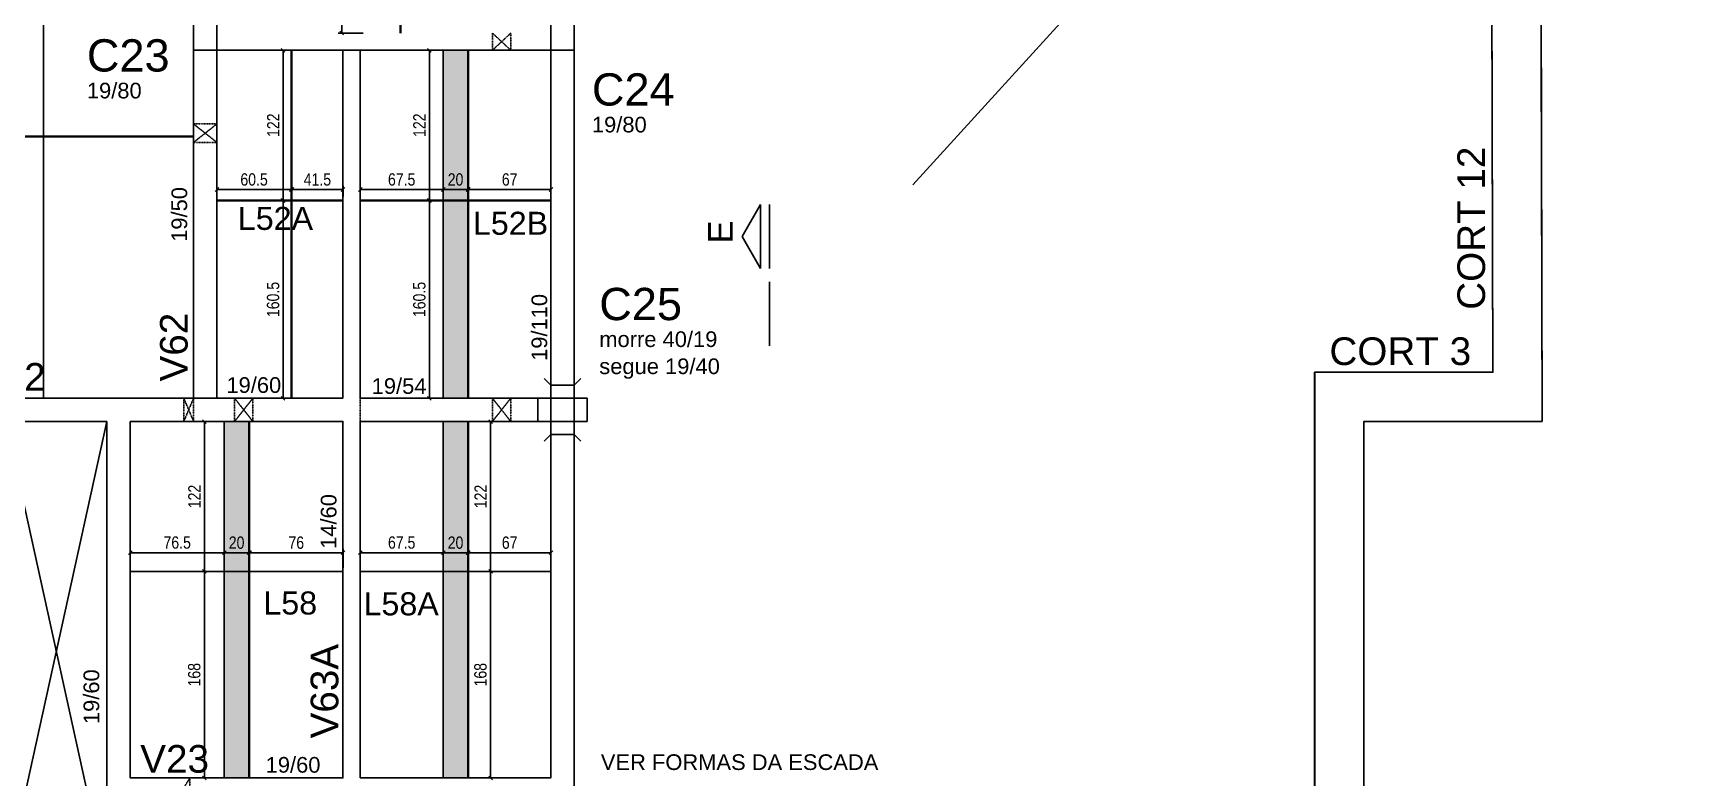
# Model space of a CAD drawing. Extents: x -9338 to -2786, y 930 to 5130.
# Drawn here: x -5477 to -4132, y 2456 to 3062 of the extents above; entities that cross this region are included whole.
import ezdxf

# ---------------------------------------------------------------- set-up
doc = ezdxf.new("R2010")
doc.units = 0
doc.linetypes.add('HIDDEN2', pattern=[0.1875, 0.125, -0.0625])
for name, color, linetype in [('1', 3, 'Continuous'), ('111', 21, 'Continuous'), ('200', 1, 'HIDDEN2'), ('210', 3, 'HIDDEN2'), ('212', 3, 'Continuous'), ('213', 3, 'Continuous'), ('220', 5, 'Continuous'), ('221', 1, 'Continuous'), ('222', 6, 'Continuous'), ('226', 4, 'Continuous'), ('228', 3, 'Continuous'), ('233', 6, 'Continuous'), ('COTA', 2, 'Continuous'), ('Hachura', 7, 'Continuous'), ('Painéis', 200, 'Continuous')]:
    doc.layers.add(name, color=color, linetype=linetype)
doc.styles.add('COTA TECNICA-50', font='techl___.ttf', dxfattribs={"height": 10})
doc.styles.get("Standard").update_dxf_attribs({"font": 'arial.ttf'})
doc.dimstyles.new('COTA PAINEL-50', dxfattribs={"dimtxt": 10, "dimasz": 3, "dimexe": 3, "dimexo": 3, "dimgap": 3, "dimtad": 1, "dimdec": 1, "dimzin": 9, "dimdsep": 46, "dimtxsty": 'COTA TECNICA-50', "dimblk1": 'OBLIQUE', "dimblk2": 'OBLIQUE', "dimsah": 1, "dimcen": 0.9, "dimclrd": 4, "dimclre": 4, "dimclrt": 240, "dimadec": 1, "dimazin": 3, "dimtfac": 1, "dimtdec": 1, "dimtmove": 0, "dimatfit": 3, "dimfxl": 1, "dimtolj": 1, "dimtzin": 12, "dimarcsym": 0})

# ---------------------------------------------------------------- blocks, each defined once
blk = doc.blocks.new('_Oblique')
at = {"color": 0, "linetype": 'ByBlock', "lineweight": -2}
blk.add_line((-0.5, -0.5), (0.5, 0.5), dxfattribs=at)
blk = doc.blocks.new('*D92')
at = {"layer": 'COTA', "color": 4, "lineweight": -2, "transparency": 16777216}
for p, q in [((-5208.5, 3222), (-5229, 3222)), ((-5226, 3222), (-5226, 3062.5)), ((-5208.5, 3062.5), (-5229, 3062.5))]:
    blk.add_line(p, q, dxfattribs=at)
at = {"layer": 'Defpoints', "color": 0, "transparency": 16777216}
for p in [(-5205.5, 3222), (-5226, 3062.5), (-5205.5, 3062.5)]:
    blk.add_point(p, dxfattribs=at)
at = {"layer": 'COTA', "color": 4, "lineweight": -2, "transparency": 16777216, "xscale": 3, "yscale": 3, "zscale": 3}
for p, rotation in [((-5226, 3222), 90), ((-5226, 3062.5), 270)]:
    blk.add_blockref('_Oblique', p, dxfattribs=dict(at, rotation=rotation))
at = {"layer": 'COTA', "color": 240, "transparency": 16777216, "insert": (-5234.1, 3142.2), "char_height": 10, "attachment_point": 5, "rotation": 90, "style": 'COTA TECNICA-50'}
blk.add_mtext('\\A1;159.5', dxfattribs=at)
blk = doc.blocks.new('*D93')
at = {"layer": 'COTA', "color": 4, "lineweight": -2, "transparency": 16777216}
for p, q in [((-5327.5, 2929.5), (-5327.5, 2938.2)), ((-5327.5, 2935.2), (-5267, 2935.2)), ((-5267, 2929.5), (-5267, 2938.2))]:
    blk.add_line(p, q, dxfattribs=at)
at = {"layer": 'Defpoints', "color": 0, "transparency": 16777216}
for p in [(-5267, 2935.2), (-5327.5, 2926.5), (-5267, 2926.5)]:
    blk.add_point(p, dxfattribs=at)
at = {"layer": 'COTA', "color": 4, "lineweight": -2, "transparency": 16777216, "xscale": 3, "yscale": 3, "zscale": 3, "rotation": 180}
blk.add_blockref('_Oblique', (-5327.5, 2935.2), dxfattribs=at)
at = {"layer": 'COTA', "color": 4, "lineweight": -2, "transparency": 16777216, "xscale": 3, "yscale": 3, "zscale": 3}
blk.add_blockref('_Oblique', (-5267, 2935.2), dxfattribs=at)
at = {"layer": 'COTA', "color": 240, "transparency": 16777216, "insert": (-5297.3, 2943.3), "char_height": 10, "attachment_point": 5, "style": 'COTA TECNICA-50'}
blk.add_mtext('\\A1;60.5', dxfattribs=at)
blk = doc.blocks.new('*D94')
at = {"layer": 'COTA', "color": 4, "lineweight": -2, "transparency": 16777216}
for p, q in [((-5266.5, 2929.5), (-5266.5, 2938.2)), ((-5266.5, 2935.2), (-5225, 2935.2)), ((-5225, 2929.5), (-5225, 2938.2))]:
    blk.add_line(p, q, dxfattribs=at)
at = {"layer": 'Defpoints', "color": 0, "transparency": 16777216}
for p in [(-5225, 2935.2), (-5266.5, 2926.5), (-5225, 2926.5)]:
    blk.add_point(p, dxfattribs=at)
at = {"layer": 'COTA', "color": 4, "lineweight": -2, "transparency": 16777216, "xscale": 3, "yscale": 3, "zscale": 3, "rotation": 180}
blk.add_blockref('_Oblique', (-5266.5, 2935.2), dxfattribs=at)
at = {"layer": 'COTA', "color": 4, "lineweight": -2, "transparency": 16777216, "xscale": 3, "yscale": 3, "zscale": 3}
blk.add_blockref('_Oblique', (-5225, 2935.2), dxfattribs=at)
at = {"layer": 'COTA', "color": 240, "transparency": 16777216, "insert": (-5245.8, 2943.3), "char_height": 10, "attachment_point": 5, "style": 'COTA TECNICA-50'}
blk.add_mtext('\\A1;41.5', dxfattribs=at)
blk = doc.blocks.new('*D95')
at = {"layer": 'COTA', "color": 4, "lineweight": -2, "transparency": 16777216}
for p, q in [((-5270, 3048.5), (-5276.7, 3048.5)), ((-5273.7, 2926.5), (-5273.7, 3048.5)), ((-5270, 2926.5), (-5276.7, 2926.5))]:
    blk.add_line(p, q, dxfattribs=at)
at = {"layer": 'Defpoints', "color": 0, "transparency": 16777216}
for p in [(-5273.7, 3048.5), (-5267, 3048.5), (-5267, 2926.5)]:
    blk.add_point(p, dxfattribs=at)
at = {"layer": 'COTA', "color": 4, "lineweight": -2, "transparency": 16777216, "xscale": 3, "yscale": 3, "zscale": 3}
for p, rotation in [((-5273.7, 3048.5), 90), ((-5273.7, 2926.5), 270)]:
    blk.add_blockref('_Oblique', p, dxfattribs=dict(at, rotation=rotation))
at = {"layer": 'COTA', "color": 240, "transparency": 16777216, "insert": (-5281.7, 2987.5), "char_height": 10, "attachment_point": 5, "rotation": 90, "style": 'COTA TECNICA-50'}
blk.add_mtext('\\A1;122', dxfattribs=at)
blk = doc.blocks.new('*D96')
at = {"layer": 'COTA', "color": 4, "lineweight": -2, "transparency": 16777216}
for p, q in [((-5270, 2926), (-5276.7, 2926)), ((-5273.7, 2926), (-5273.7, 2765.4)), ((-5270, 2765.4), (-5276.7, 2765.4))]:
    blk.add_line(p, q, dxfattribs=at)
at = {"layer": 'Defpoints', "color": 0, "transparency": 16777216}
for p in [(-5267, 2926), (-5273.7, 2765.4), (-5267, 2765.4)]:
    blk.add_point(p, dxfattribs=at)
at = {"layer": 'COTA', "color": 4, "lineweight": -2, "transparency": 16777216, "xscale": 3, "yscale": 3, "zscale": 3}
for p, rotation in [((-5273.7, 2926), 90), ((-5273.7, 2765.4), 270)]:
    blk.add_blockref('_Oblique', p, dxfattribs=dict(at, rotation=rotation))
at = {"layer": 'COTA', "color": 240, "transparency": 16777216, "insert": (-5281.8, 2845.7), "char_height": 10, "attachment_point": 5, "rotation": 90, "style": 'COTA TECNICA-50'}
blk.add_mtext('\\A1;160.5', dxfattribs=at)
blk = doc.blocks.new('*D105')
at = {"layer": 'COTA', "color": 4, "lineweight": -2, "transparency": 16777216}
for p, q in [((-5211, 2929.5), (-5211, 2938.2)), ((-5211, 2935.2), (-5143.5, 2935.2)), ((-5143.5, 2929.5), (-5143.5, 2938.2))]:
    blk.add_line(p, q, dxfattribs=at)
at = {"layer": 'Defpoints', "color": 0, "transparency": 16777216}
for p in [(-5143.5, 2935.2), (-5211, 2926.5), (-5143.5, 2926.5)]:
    blk.add_point(p, dxfattribs=at)
at = {"layer": 'COTA', "color": 4, "lineweight": -2, "transparency": 16777216, "xscale": 3, "yscale": 3, "zscale": 3, "rotation": 180}
blk.add_blockref('_Oblique', (-5211, 2935.2), dxfattribs=at)
at = {"layer": 'COTA', "color": 4, "lineweight": -2, "transparency": 16777216, "xscale": 3, "yscale": 3, "zscale": 3}
blk.add_blockref('_Oblique', (-5143.5, 2935.2), dxfattribs=at)
at = {"layer": 'COTA', "color": 240, "transparency": 16777216, "insert": (-5177.3, 2943.3), "char_height": 10, "attachment_point": 5, "style": 'COTA TECNICA-50'}
blk.add_mtext('\\A1;67.5', dxfattribs=at)
blk = doc.blocks.new('*D106')
at = {"layer": 'COTA', "color": 4, "lineweight": -2, "transparency": 16777216}
for p, q in [((-5123, 2929.5), (-5123, 2938.2)), ((-5123, 2935.2), (-5056, 2935.2)), ((-5056, 2929.5), (-5056, 2938.2))]:
    blk.add_line(p, q, dxfattribs=at)
at = {"layer": 'Defpoints', "color": 0, "transparency": 16777216}
for p in [(-5056, 2935.2), (-5123, 2926.5), (-5056, 2926.5)]:
    blk.add_point(p, dxfattribs=at)
at = {"layer": 'COTA', "color": 4, "lineweight": -2, "transparency": 16777216, "xscale": 3, "yscale": 3, "zscale": 3, "rotation": 180}
blk.add_blockref('_Oblique', (-5123, 2935.2), dxfattribs=at)
at = {"layer": 'COTA', "color": 4, "lineweight": -2, "transparency": 16777216, "xscale": 3, "yscale": 3, "zscale": 3}
blk.add_blockref('_Oblique', (-5056, 2935.2), dxfattribs=at)
at = {"layer": 'COTA', "color": 240, "transparency": 16777216, "insert": (-5089.5, 2943.3), "char_height": 10, "attachment_point": 5, "style": 'COTA TECNICA-50'}
blk.add_mtext('\\A1;67', dxfattribs=at)
blk = doc.blocks.new('*D107')
at = {"layer": 'COTA', "color": 4, "lineweight": -2, "transparency": 16777216}
for p, q in [((-5137, 3048.5), (-5157.8, 3048.5)), ((-5154.8, 2926.5), (-5154.8, 3048.5)), ((-5137, 2926.5), (-5157.8, 2926.5))]:
    blk.add_line(p, q, dxfattribs=at)
at = {"layer": 'Defpoints', "color": 0, "transparency": 16777216}
for p in [(-5154.8, 3048.5), (-5134, 3048.5), (-5134, 2926.5)]:
    blk.add_point(p, dxfattribs=at)
at = {"layer": 'COTA', "color": 4, "lineweight": -2, "transparency": 16777216, "xscale": 3, "yscale": 3, "zscale": 3}
for p, rotation in [((-5154.8, 3048.5), 90), ((-5154.8, 2926.5), 270)]:
    blk.add_blockref('_Oblique', p, dxfattribs=dict(at, rotation=rotation))
at = {"layer": 'COTA', "color": 240, "transparency": 16777216, "insert": (-5162.9, 2987.5), "char_height": 10, "attachment_point": 5, "rotation": 90, "style": 'COTA TECNICA-50'}
blk.add_mtext('\\A1;122', dxfattribs=at)
blk = doc.blocks.new('*D108')
at = {"layer": 'COTA', "color": 4, "lineweight": -2, "transparency": 16777216}
for p, q in [((-5137, 2926), (-5157.8, 2926)), ((-5154.8, 2926), (-5154.8, 2765.4)), ((-5137, 2765.4), (-5157.8, 2765.4))]:
    blk.add_line(p, q, dxfattribs=at)
at = {"layer": 'Defpoints', "color": 0, "transparency": 16777216}
for p in [(-5134, 2926), (-5154.8, 2765.4), (-5134, 2765.4)]:
    blk.add_point(p, dxfattribs=at)
at = {"layer": 'COTA', "color": 4, "lineweight": -2, "transparency": 16777216, "xscale": 3, "yscale": 3, "zscale": 3}
for p, rotation in [((-5154.8, 2926), 90), ((-5154.8, 2765.4), 270)]:
    blk.add_blockref('_Oblique', p, dxfattribs=dict(at, rotation=rotation))
at = {"layer": 'COTA', "color": 240, "transparency": 16777216, "insert": (-5162.9, 2845.7), "char_height": 10, "attachment_point": 5, "rotation": 90, "style": 'COTA TECNICA-50'}
blk.add_mtext('\\A1;160.5', dxfattribs=at)
blk = doc.blocks.new('*D109')
at = {"layer": 'COTA', "color": 4, "lineweight": -2, "transparency": 16777216}
for p, q in [((-5398, 2627.4), (-5398, 2642.7)), ((-5398, 2639.7), (-5321.5, 2639.7)), ((-5321.5, 2627.4), (-5321.5, 2642.7))]:
    blk.add_line(p, q, dxfattribs=at)
at = {"layer": 'Defpoints', "color": 0, "transparency": 16777216}
for p in [(-5321.5, 2639.7), (-5398, 2624.4), (-5321.5, 2624.4)]:
    blk.add_point(p, dxfattribs=at)
at = {"layer": 'COTA', "color": 4, "lineweight": -2, "transparency": 16777216, "xscale": 3, "yscale": 3, "zscale": 3, "rotation": 180}
blk.add_blockref('_Oblique', (-5398, 2639.7), dxfattribs=at)
at = {"layer": 'COTA', "color": 4, "lineweight": -2, "transparency": 16777216, "xscale": 3, "yscale": 3, "zscale": 3}
blk.add_blockref('_Oblique', (-5321.5, 2639.7), dxfattribs=at)
at = {"layer": 'COTA', "color": 240, "transparency": 16777216, "insert": (-5359.8, 2647.9), "char_height": 10, "attachment_point": 5, "style": 'COTA TECNICA-50'}
blk.add_mtext('\\A1;76.5', dxfattribs=at)
blk = doc.blocks.new('*D110')
at = {"layer": 'COTA', "color": 4, "lineweight": -2, "transparency": 16777216}
for p, q in [((-5321.5, 2627.4), (-5321.5, 2642.7)), ((-5321.5, 2639.7), (-5301.5, 2639.7)), ((-5301.5, 2627.4), (-5301.5, 2642.7))]:
    blk.add_line(p, q, dxfattribs=at)
at = {"layer": 'Defpoints', "color": 0, "transparency": 16777216}
for p in [(-5301.5, 2639.7), (-5321.5, 2624.4), (-5301.5, 2624.4)]:
    blk.add_point(p, dxfattribs=at)
at = {"layer": 'COTA', "color": 4, "lineweight": -2, "transparency": 16777216, "xscale": 3, "yscale": 3, "zscale": 3, "rotation": 180}
blk.add_blockref('_Oblique', (-5321.5, 2639.7), dxfattribs=at)
at = {"layer": 'COTA', "color": 4, "lineweight": -2, "transparency": 16777216, "xscale": 3, "yscale": 3, "zscale": 3}
blk.add_blockref('_Oblique', (-5301.5, 2639.7), dxfattribs=at)
at = {"layer": 'COTA', "color": 240, "transparency": 16777216, "insert": (-5311.5, 2647.8), "char_height": 10, "attachment_point": 5, "style": 'COTA TECNICA-50'}
blk.add_mtext('\\A1;20', dxfattribs=at)
blk = doc.blocks.new('*D111')
at = {"layer": 'COTA', "color": 4, "lineweight": -2, "transparency": 16777216}
for p, q in [((-5301, 2627.4), (-5301, 2642.7)), ((-5301, 2639.7), (-5225, 2639.7)), ((-5225, 2627.4), (-5225, 2642.7))]:
    blk.add_line(p, q, dxfattribs=at)
at = {"layer": 'Defpoints', "color": 0, "transparency": 16777216}
for p in [(-5225, 2639.7), (-5301, 2624.4), (-5225, 2624.4)]:
    blk.add_point(p, dxfattribs=at)
at = {"layer": 'COTA', "color": 4, "lineweight": -2, "transparency": 16777216, "xscale": 3, "yscale": 3, "zscale": 3, "rotation": 180}
blk.add_blockref('_Oblique', (-5301, 2639.7), dxfattribs=at)
at = {"layer": 'COTA', "color": 4, "lineweight": -2, "transparency": 16777216, "xscale": 3, "yscale": 3, "zscale": 3}
blk.add_blockref('_Oblique', (-5225, 2639.7), dxfattribs=at)
at = {"layer": 'COTA', "color": 240, "transparency": 16777216, "insert": (-5263, 2647.8), "char_height": 10, "attachment_point": 5, "style": 'COTA TECNICA-50'}
blk.add_mtext('\\A1;76', dxfattribs=at)
blk = doc.blocks.new('*D112')
at = {"layer": 'COTA', "color": 4, "lineweight": -2, "transparency": 16777216}
for p, q in [((-5324.5, 2746.4), (-5340.7, 2746.4)), ((-5337.7, 2624.4), (-5337.7, 2746.4)), ((-5324.5, 2624.4), (-5340.7, 2624.4))]:
    blk.add_line(p, q, dxfattribs=at)
at = {"layer": 'Defpoints', "color": 0, "transparency": 16777216}
for p in [(-5337.7, 2746.4), (-5321.5, 2746.4), (-5321.5, 2624.4)]:
    blk.add_point(p, dxfattribs=at)
at = {"layer": 'COTA', "color": 4, "lineweight": -2, "transparency": 16777216, "xscale": 3, "yscale": 3, "zscale": 3}
for p, rotation in [((-5337.7, 2746.4), 90), ((-5337.7, 2624.4), 270)]:
    blk.add_blockref('_Oblique', p, dxfattribs=dict(at, rotation=rotation))
at = {"layer": 'COTA', "color": 240, "transparency": 16777216, "insert": (-5345.8, 2685.4), "char_height": 10, "attachment_point": 5, "rotation": 90, "style": 'COTA TECNICA-50'}
blk.add_mtext('\\A1;122', dxfattribs=at)
blk = doc.blocks.new('*D113')
at = {"layer": 'COTA', "color": 4, "lineweight": -2, "transparency": 16777216}
for p, q in [((-5324.5, 2624.4), (-5340.7, 2624.4)), ((-5337.7, 2624.4), (-5337.7, 2456.4)), ((-5324.5, 2456.4), (-5340.7, 2456.4))]:
    blk.add_line(p, q, dxfattribs=at)
at = {"layer": 'Defpoints', "color": 0, "transparency": 16777216}
for p in [(-5321.5, 2624.4), (-5337.7, 2456.4), (-5321.5, 2456.4)]:
    blk.add_point(p, dxfattribs=at)
at = {"layer": 'COTA', "color": 4, "lineweight": -2, "transparency": 16777216, "xscale": 3, "yscale": 3, "zscale": 3}
for p, rotation in [((-5337.7, 2624.4), 90), ((-5337.7, 2456.4), 270)]:
    blk.add_blockref('_Oblique', p, dxfattribs=dict(at, rotation=rotation))
at = {"layer": 'COTA', "color": 240, "transparency": 16777216, "insert": (-5345.9, 2540.4), "char_height": 10, "attachment_point": 5, "rotation": 90, "style": 'COTA TECNICA-50'}
blk.add_mtext('\\A1;168', dxfattribs=at)
blk = doc.blocks.new('*D114')
at = {"layer": 'COTA', "color": 4, "lineweight": -2, "transparency": 16777216}
for p, q in [((-5211, 2627.4), (-5211, 2642.7)), ((-5211, 2639.7), (-5143.5, 2639.7)), ((-5143.5, 2627.4), (-5143.5, 2642.7))]:
    blk.add_line(p, q, dxfattribs=at)
at = {"layer": 'Defpoints', "color": 0, "transparency": 16777216}
for p in [(-5143.5, 2639.7), (-5211, 2624.4), (-5143.5, 2624.4)]:
    blk.add_point(p, dxfattribs=at)
at = {"layer": 'COTA', "color": 4, "lineweight": -2, "transparency": 16777216, "xscale": 3, "yscale": 3, "zscale": 3, "rotation": 180}
blk.add_blockref('_Oblique', (-5211, 2639.7), dxfattribs=at)
at = {"layer": 'COTA', "color": 4, "lineweight": -2, "transparency": 16777216, "xscale": 3, "yscale": 3, "zscale": 3}
blk.add_blockref('_Oblique', (-5143.5, 2639.7), dxfattribs=at)
at = {"layer": 'COTA', "color": 240, "transparency": 16777216, "insert": (-5177.3, 2647.9), "char_height": 10, "attachment_point": 5, "style": 'COTA TECNICA-50'}
blk.add_mtext('\\A1;67.5', dxfattribs=at)
blk = doc.blocks.new('*D115')
at = {"layer": 'COTA', "color": 4, "lineweight": -2, "transparency": 16777216}
for p, q in [((-5143.5, 2627.4), (-5143.5, 2642.7)), ((-5143.5, 2639.7), (-5123.5, 2639.7)), ((-5123.5, 2627.4), (-5123.5, 2642.7))]:
    blk.add_line(p, q, dxfattribs=at)
at = {"layer": 'Defpoints', "color": 0, "transparency": 16777216}
for p in [(-5123.5, 2639.7), (-5143.5, 2624.4), (-5123.5, 2624.4)]:
    blk.add_point(p, dxfattribs=at)
at = {"layer": 'COTA', "color": 4, "lineweight": -2, "transparency": 16777216, "xscale": 3, "yscale": 3, "zscale": 3, "rotation": 180}
blk.add_blockref('_Oblique', (-5143.5, 2639.7), dxfattribs=at)
at = {"layer": 'COTA', "color": 4, "lineweight": -2, "transparency": 16777216, "xscale": 3, "yscale": 3, "zscale": 3}
blk.add_blockref('_Oblique', (-5123.5, 2639.7), dxfattribs=at)
at = {"layer": 'COTA', "color": 240, "transparency": 16777216, "insert": (-5133.5, 2647.8), "char_height": 10, "attachment_point": 5, "style": 'COTA TECNICA-50'}
blk.add_mtext('\\A1;20', dxfattribs=at)
blk = doc.blocks.new('*D116')
at = {"layer": 'COTA', "color": 4, "lineweight": -2, "transparency": 16777216}
for p, q in [((-5123, 2627.4), (-5123, 2642.7)), ((-5123, 2639.7), (-5056, 2639.7)), ((-5056, 2627.4), (-5056, 2642.7))]:
    blk.add_line(p, q, dxfattribs=at)
at = {"layer": 'Defpoints', "color": 0, "transparency": 16777216}
for p in [(-5056, 2639.7), (-5123, 2624.4), (-5056, 2624.4)]:
    blk.add_point(p, dxfattribs=at)
at = {"layer": 'COTA', "color": 4, "lineweight": -2, "transparency": 16777216, "xscale": 3, "yscale": 3, "zscale": 3, "rotation": 180}
blk.add_blockref('_Oblique', (-5123, 2639.7), dxfattribs=at)
at = {"layer": 'COTA', "color": 4, "lineweight": -2, "transparency": 16777216, "xscale": 3, "yscale": 3, "zscale": 3}
blk.add_blockref('_Oblique', (-5056, 2639.7), dxfattribs=at)
at = {"layer": 'COTA', "color": 240, "transparency": 16777216, "insert": (-5089.5, 2647.8), "char_height": 10, "attachment_point": 5, "style": 'COTA TECNICA-50'}
blk.add_mtext('\\A1;67', dxfattribs=at)
blk = doc.blocks.new('*D117')
at = {"layer": 'COTA', "color": 4, "lineweight": -2, "transparency": 16777216}
for p, q in [((-5120, 2746.4), (-5102, 2746.4)), ((-5105, 2624.4), (-5105, 2746.4)), ((-5120, 2624.4), (-5102, 2624.4))]:
    blk.add_line(p, q, dxfattribs=at)
at = {"layer": 'Defpoints', "color": 0, "transparency": 16777216}
for p in [(-5123, 2746.4), (-5105, 2746.4), (-5123, 2624.4)]:
    blk.add_point(p, dxfattribs=at)
at = {"layer": 'COTA', "color": 4, "lineweight": -2, "transparency": 16777216, "xscale": 3, "yscale": 3, "zscale": 3}
for p, rotation in [((-5105, 2746.4), 90), ((-5105, 2624.4), 270)]:
    blk.add_blockref('_Oblique', p, dxfattribs=dict(at, rotation=rotation))
at = {"layer": 'COTA', "color": 240, "transparency": 16777216, "insert": (-5113.1, 2685.4), "char_height": 10, "attachment_point": 5, "rotation": 90, "style": 'COTA TECNICA-50'}
blk.add_mtext('\\A1;122', dxfattribs=at)
blk = doc.blocks.new('*D118')
at = {"layer": 'COTA', "color": 4, "lineweight": -2, "transparency": 16777216}
for p, q in [((-5120, 2624.4), (-5102, 2624.4)), ((-5105, 2624.4), (-5105, 2456.4)), ((-5120, 2456.4), (-5102, 2456.4))]:
    blk.add_line(p, q, dxfattribs=at)
at = {"layer": 'Defpoints', "color": 0, "transparency": 16777216}
for p in [(-5123, 2624.4), (-5123, 2456.4), (-5105, 2456.4)]:
    blk.add_point(p, dxfattribs=at)
at = {"layer": 'COTA', "color": 4, "lineweight": -2, "transparency": 16777216, "xscale": 3, "yscale": 3, "zscale": 3}
for p, rotation in [((-5105, 2624.4), 90), ((-5105, 2456.4), 270)]:
    blk.add_blockref('_Oblique', p, dxfattribs=dict(at, rotation=rotation))
at = {"layer": 'COTA', "color": 240, "transparency": 16777216, "insert": (-5113.2, 2540.4), "char_height": 10, "attachment_point": 5, "rotation": 90, "style": 'COTA TECNICA-50'}
blk.add_mtext('\\A1;168', dxfattribs=at)
blk = doc.blocks.new('*D250')
at = {"layer": 'COTA', "color": 4, "lineweight": -2, "transparency": 16777216}
for p, q in [((-5143.5, 2929.5), (-5143.5, 2938.2)), ((-5143.5, 2935.2), (-5123.5, 2935.2)), ((-5123.5, 2929.5), (-5123.5, 2938.2))]:
    blk.add_line(p, q, dxfattribs=at)
at = {"layer": 'Defpoints', "color": 0, "transparency": 16777216}
for p in [(-5123.5, 2935.2), (-5143.5, 2926.5), (-5123.5, 2926.5)]:
    blk.add_point(p, dxfattribs=at)
at = {"layer": 'COTA', "color": 4, "lineweight": -2, "transparency": 16777216, "xscale": 3, "yscale": 3, "zscale": 3, "rotation": 180}
blk.add_blockref('_Oblique', (-5143.5, 2935.2), dxfattribs=at)
at = {"layer": 'COTA', "color": 4, "lineweight": -2, "transparency": 16777216, "xscale": 3, "yscale": 3, "zscale": 3}
blk.add_blockref('_Oblique', (-5123.5, 2935.2), dxfattribs=at)
at = {"layer": 'COTA', "color": 240, "transparency": 16777216, "insert": (-5133.5, 2943.3), "char_height": 10, "attachment_point": 5, "style": 'COTA TECNICA-50'}
blk.add_mtext('\\A1;20', dxfattribs=at)

msp = doc.modelspace()

# ---------------------------------------------------------------- hatches: boundary and pattern name
at = {"layer": 'Hachura', "true_color": 0x939598}
h = msp.add_hatch(color=252, dxfattribs=at)
h.dxf.hatch_style = 1
h.paths.add_polyline_path([(-5123.55, 2925.98), (-5143.55, 2925.98), (-5143.55, 2765.44), (-5123.55, 2765.44)])
h.paths.add_polyline_path([(-5123.55, 3048.48), (-5143.55, 3048.48), (-5143.55, 2926.48), (-5123.55, 2926.48)])
h.paths.add_polyline_path([(-5143.84, 2933.49), (-5122.87, 2933.49), (-5122.87, 2954.08), (-5143.84, 2954.08)], flags=9)
h = msp.add_hatch(color=252, dxfattribs=at)
h.dxf.hatch_style = 1
h.paths.add_polyline_path([(-5301.54, 2624.44), (-5321.54, 2624.44), (-5321.54, 2456.44), (-5301.54, 2456.44)])
h.paths.add_polyline_path([(-5301.54, 2746.44), (-5321.54, 2746.44), (-5321.54, 2624.44), (-5301.54, 2624.44)])
h = msp.add_hatch(color=252, dxfattribs=at)
h.dxf.hatch_style = 1
h.paths.add_polyline_path([(-5123.55, 2624.44), (-5143.55, 2624.44), (-5143.55, 2456.44), (-5123.55, 2456.44)])
h.paths.add_polyline_path([(-5123.55, 2746.44), (-5143.55, 2746.44), (-5143.55, 2624.44), (-5123.55, 2624.44)])

# ---------------------------------------------------------------- linework, layer by layer
at = {"layer": '1'}
for p, q in [((-5346.55, 3048.48), (-5346.55, 2765.44)), ((-5327.55, 3048.48), (-5327.55, 2765.44)), ((-5327.55, 3048.48), (-5056.05, 3048.48)), ((-5225.05, 2765.44), (-5225.05, 3048.48)), ((-5211.05, 2765.44), (-5211.05, 3048.48)), ((-5056.05, 3048.48), (-5056.05, 2765.44)), ((-5037.05, 3048.48), (-5037.05, 2765.44)), ((-5526.03, 2765.44), (-5225.05, 2765.44)), ((-5211.05, 2765.44), (-5066.55, 2765.44)), ((-5526.03, 2746.44), (-5417.03, 2746.44)), ((-5417.03, 2345.44), (-5417.03, 2746.44)), ((-5398.03, 2456.44), (-5398.03, 2746.44)), ((-5398.03, 2746.44), (-5225.05, 2746.44)), ((-5225.05, 2746.44), (-5225.05, 2456.44)), ((-5211.05, 2746.44), (-5066.55, 2746.44)), ((-5211.05, 2456.44), (-5211.05, 2746.44)), ((-5056.05, 2456.44), (-5056.05, 2746.44)), ((-5037.05, 2305.49), (-5037.05, 2746.44)), ((-5398.03, 2456.44), (-5225.05, 2456.44)), ((-5211.05, 2456.44), (-5056.05, 2456.44))]:
    msp.add_line(p, q, dxfattribs=at)
at = {"layer": '111'}
msp.add_solid([(-5056.05, 2456.44), (-5056.05, 3048.48), (-5056.05, 2456.44)], dxfattribs=at)
at = {"layer": '200'}
for p, q in [((-5103.55, 3048.47), (-5088.55, 3062.47)), ((-5103.55, 3062.47), (-5088.55, 3048.47)), ((-5327.55, 2973.52), (-5346.56, 2988.52)), ((-5346.51, 2973.52), (-5327.55, 2988.52)), ((-5354.44, 2746.43), (-5346.44, 2765.44)), ((-5354.44, 2765.4), (-5346.44, 2746.43)), ((-5313.2, 2746.43), (-5298.2, 2765.44)), ((-5313.2, 2765.4), (-5298.2, 2746.43)), ((-5103.55, 2746.43), (-5088.55, 2765.44)), ((-5103.55, 2765.4), (-5088.55, 2746.43)), ((-5361.4, 2437.44), (-5349.4, 2456.45))]:
    msp.add_line(p, q, dxfattribs=at)
at = {"layer": '210'}
for p, q in [((-5103.55, 3048.47), (-5103.55, 3062.47)), ((-5088.55, 3062.47), (-5088.55, 3048.47)), ((-5346.56, 2988.52), (-5327.55, 2988.52)), ((-5327.55, 2973.52), (-5346.51, 2973.52)), ((-5354.44, 2746.43), (-5354.44, 2765.4)), ((-5346.44, 2765.44), (-5346.44, 2746.43)), ((-5313.2, 2746.43), (-5313.2, 2765.4)), ((-5298.2, 2765.44), (-5298.2, 2746.43)), ((-5211.05, 2746.44), (-5211.05, 2765.44)), ((-5103.55, 2746.43), (-5103.55, 2765.4)), ((-5088.55, 2765.44), (-5088.55, 2746.43)), ((-5349.4, 2456.45), (-5349.4, 2437.44))]:
    msp.add_line(p, q, dxfattribs=at)
at = {"layer": '220'}
for p, q in [((-4294.63, 4459.48), (-4290.13, 2786.44)), ((-4254.63, 4459.59), (-4250.02, 2746.42)), ((-4435.03, 2097.44), (-4435.03, 2786.44)), ((-4435.03, 2786.44), (-4290.13, 2786.44)), ((-4395.03, 2057.44), (-4395.06, 2746.44)), ((-4395.06, 2746.44), (-4250.02, 2746.44))]:
    msp.add_line(p, q, dxfattribs=at)
for points in [[(-4706.03, 1497.44), (-4706.03, 2097.44), (-4435.03, 2097.44), (-4435.06, 2786.44), (-4290.13, 2786.44), (-4294.63, 4459.48)], [(-4254.63, 4459.59), (-4250.02, 2746.42)], [(-4250.02, 2746.44), (-4395.06, 2746.44), (-4395.03, 2057.44), (-4666.03, 2057.44), (-4666.03, 1457.44), (-5431.03, 1457.44), (-5431.03, 2305.44), (-5566.03, 2305.44), (-5566.03, 2725.44), (-9034.7, 2725.44), (-9039.21, 4385.87)]]:
    msp.add_lwpolyline(points, dxfattribs=at)
at = {"layer": '221'}
for p, q in [((-4761.76, 2938.86), (-4014.98, 3760.8)), ((-5417.03, 2372.44), (-5499.03, 2746.44)), ((-5417.03, 2746.44), (-5499.03, 2372.44))]:
    msp.add_line(p, q, dxfattribs=at)
at = {"layer": '222'}
for p, q in [((-5056.05, 2775.94), (-5061.51, 2781.4)), ((-5037.05, 2775.94), (-5031.59, 2781.4)), ((-5061.51, 2730.48), (-5056.05, 2735.94)), ((-5037.05, 2735.94), (-5031.59, 2730.48))]:
    msp.add_line(p, q, dxfattribs=at)
for points in [[(-5346.55, 3048.48), (-5346.55, 3128.48), (-5327.55, 3128.48), (-5327.55, 3048.48), (-5346.55, 3048.48)], [(-5056.05, 3048.48), (-5056.05, 3128.48), (-5037.05, 3128.48), (-5037.05, 3048.48), (-5056.05, 3048.48)], [(-5056.05, 2735.94), (-5056.05, 2775.94), (-5037.05, 2775.94), (-5037.05, 2735.94), (-5056.05, 2735.94)], [(-5066.55, 2765.44), (-5026.55, 2765.44), (-5026.55, 2746.44), (-5066.55, 2746.44), (-5066.55, 2765.44)]]:
    msp.add_lwpolyline(points, dxfattribs=at)
at = {"layer": '226'}
for p, q in [((-4900.55, 2897.03), (-4885.55, 2923.01)), ((-4885.55, 2871.04), (-4885.55, 2923.01)), ((-4885.55, 2871.04), (-4900.55, 2897.03))]:
    msp.add_line(p, q, dxfattribs=at)
at = {"layer": '228'}
for p, q in [((-4878.39, 2871.04), (-4878.39, 2923.01)), ((-4878.39, 2808), (-4878.39, 2859.96))]:
    msp.add_line(p, q, dxfattribs=at)
at = {"layer": 'Painéis'}
for p, q in [((-5468.6, 3710.47), (-5468.52, 2765.86)), ((-5178.57, 3710.47), (-5178.52, 3062.47)), ((-5178.07, 3710.47), (-5178.02, 3062.47)), ((-5327.55, 3048.48), (-5225.05, 3048.48)), ((-5267.05, 3048.48), (-5267.05, 2765.44)), ((-5266.55, 3048.48), (-5266.55, 2765.44)), ((-5143.55, 2765.44), (-5143.55, 3048.48)), ((-5123.55, 2765.44), (-5123.55, 3048.48)), ((-5123.05, 2765.44), (-5123.05, 3048.48)), ((-5847.55, 2978.48), (-5346.55, 2978.48)), ((-5847.55, 2977.98), (-5346.55, 2977.98)), ((-5327.55, 2926.48), (-5225.05, 2926.48)), ((-5327.55, 2925.98), (-5225.05, 2925.98)), ((-5211.05, 2926.48), (-5056.05, 2926.48)), ((-5211.05, 2925.98), (-5056.05, 2925.98)), ((-5321.54, 2746.44), (-5321.54, 2456.44)), ((-5301.54, 2746.44), (-5301.54, 2456.44)), ((-5301.04, 2746.44), (-5301.04, 2456.44)), ((-5143.55, 2456.44), (-5143.55, 2746.44)), ((-5123.55, 2456.44), (-5123.55, 2746.44)), ((-5123.05, 2456.44), (-5123.05, 2746.44)), ((-5398.03, 2624.44), (-5225.05, 2624.44)), ((-5211.05, 2624.44), (-5056.05, 2624.44))]:
    msp.add_line(p, q, dxfattribs=at)
for points in [[(-5847.55, 2765.44), (-5346.55, 2765.44), (-5346.55, 3710.48), (-5847.55, 3710.48)], [(-5327.55, 3048.48), (-5225.05, 3048.48), (-5225.05, 2765.44), (-5327.55, 2765.44)], [(-5211.05, 2765.44), (-5056.05, 2765.44), (-5056.05, 3048.48), (-5211.05, 3048.48)], [(-5398.03, 2746.44), (-5225.05, 2746.44), (-5225.05, 2456.44), (-5398.03, 2456.44)], [(-5211.05, 2456.44), (-5056.05, 2456.44), (-5056.05, 2746.44), (-5211.05, 2746.44)]]:
    msp.add_lwpolyline(points, close=True, dxfattribs=at)
msp.add_lwpolyline([(-5037.05, 2305.49), (-5037.05, 3602.14), (-4292.33, 3602.14), (-4290.13, 2786.44), (-4435.03, 2786.44), (-4435.03, 2305.49), (-5037.05, 2305.49)], dxfattribs=at)

# ---------------------------------------------------------------- texts
at = {"layer": '212'}
for s, p in [('19/50', (-5351.71, 2892.62)), ('19/110', (-5059, 2795.74)), ('14/60', (-5230.32, 2642.81)), ('19/60', (-5423.2, 2500.24))]:
    msp.add_text(s, height=12.75, rotation=90, dxfattribs=at).set_placement(p)
for s, p in [('19/60', (-5319.8, 2769.71)), ('19/54', (-5201.69, 2768.91)), ('VER FORMAS DA ESCADA', (-5015.39, 2462.89)), ('19/60', (-5287.9, 2460.71))]:
    msp.add_text(s, height=12.75, dxfattribs=at).set_placement(p)
at = {"layer": '213'}
for s, p in [('19/80', (-5433.23, 3009.31)), ('19/80', (-5022.64, 2981.63)), ('morre 40/19', (-5016.65, 2807.03)), ('segue 19/40', (-5016.65, 2785))]:
    msp.add_text(s, height=12.75, dxfattribs=at).set_placement(p)
at = {"layer": '220'}
for s, p in [('C23', (-5433.23, 3031.18)), ('C24', (-5022.64, 3003.49)), ('C25', (-5016.65, 2828.9))]:
    msp.add_text(s, height=26.25, dxfattribs=at).set_placement(p)
at = {"layer": '226'}
for s, p in [('L52A', (-5310.5, 2902.33)), ('L52B', (-5119.38, 2898.33)), ('L58', (-5289.74, 2589.38)), ('L58A', (-5208.3, 2588.69))]:
    msp.add_text(s, height=18.75, dxfattribs=at).set_placement(p)
at = {"layer": '233'}
for s, height, p in [('CORT 12', 22.5, (-4296.52, 2837.34)), ('E', 20.02, (-4908.11, 2891.29)), ('V62', 22.5, (-5351.29, 2779.01)), ('V63A', 22.5, (-5228.79, 2488.59))]:
    msp.add_text(s, height=height, rotation=90, dxfattribs=at).set_placement(p)
for s, p in [('CORT 3', (-4423.06, 2792.39)), ('V22', (-5522.68, 2771.5)), ('V23', (-5389.85, 2460.69))]:
    msp.add_text(s, height=22.5, dxfattribs=at).set_placement(p)

# ---------------------------------------------------------------- dimensions: what is measured, and where the dimension line sits
at = {"layer": 'COTA'}
for base, p1, p2, picture, middle in [((-5225.99, 3062.48), (-5205.53, 3221.98), (-5205.53, 3062.48), '*D92', (-5234.13, 3142.23)), ((-5273.67, 3048.48), (-5267.05, 2926.48), (-5267.05, 3048.48), '*D95', (-5281.73, 2987.48)), ((-5154.8, 3048.48), (-5134.05, 2926.48), (-5134.05, 3048.48), '*D107', (-5162.86, 2987.48)), ((-5273.67, 2765.44), (-5267.05, 2925.98), (-5267.05, 2765.44), '*D96', (-5281.78, 2845.71)), ((-5154.8, 2765.44), (-5134.05, 2925.98), (-5134.05, 2765.44), '*D108', (-5162.91, 2845.71)), ((-5337.74, 2746.44), (-5321.54, 2624.44), (-5321.54, 2746.44), '*D112', (-5345.8, 2685.44)), ((-5105.04, 2746.44), (-5123.05, 2624.44), (-5123.05, 2746.44), '*D117', (-5113.1, 2685.44)), ((-5337.74, 2456.44), (-5321.54, 2624.44), (-5321.54, 2456.44), '*D113', (-5345.86, 2540.44)), ((-5105.04, 2456.44), (-5123.05, 2624.44), (-5123.05, 2456.44), '*D118', (-5113.16, 2540.44))]:
    dim = msp.add_linear_dim(base=base, p1=p1, p2=p2, angle=90, dimstyle='COTA PAINEL-50', dxfattribs=at)
    dim.commit()
    dim.dimension.update_dxf_attribs({"geometry": picture, "text_midpoint": middle})
for base, p1, p2, picture, middle in [((-5267.05, 2935.21), (-5327.55, 2926.48), (-5267.05, 2926.48), '*D93', (-5297.3, 2943.32)), ((-5225.05, 2935.21), (-5266.55, 2926.48), (-5225.05, 2926.48), '*D94', (-5245.8, 2943.32)), ((-5143.55, 2935.21), (-5211.05, 2926.48), (-5143.55, 2926.48), '*D105', (-5177.3, 2943.32)), ((-5056.05, 2935.21), (-5123.05, 2926.48), (-5056.05, 2926.48), '*D106', (-5089.55, 2943.32)), ((-5321.54, 2639.74), (-5398.03, 2624.44), (-5321.54, 2624.44), '*D109', (-5359.78, 2647.85)), ((-5225.05, 2639.74), (-5301.04, 2624.44), (-5225.05, 2624.44), '*D111', (-5263.04, 2647.84)), ((-5143.55, 2639.74), (-5211.05, 2624.44), (-5143.55, 2624.44), '*D114', (-5177.3, 2647.85)), ((-5056.05, 2639.74), (-5123.05, 2624.44), (-5056.05, 2624.44), '*D116', (-5089.55, 2647.84))]:
    dim = msp.add_linear_dim(base=base, p1=p1, p2=p2, dimstyle='COTA PAINEL-50', dxfattribs=at)
    dim.commit()
    dim.dimension.update_dxf_attribs({"geometry": picture, "text_midpoint": middle})
at = {"layer": 'COTA', "color": 252, "true_color": 0x939598}
dim = msp.add_linear_dim(base=(-5123.55, 2935.21), p1=(-5143.55, 2926.48), p2=(-5123.55, 2926.48), dimstyle='COTA PAINEL-50', dxfattribs=at)
dim.commit()
dim.dimension.update_dxf_attribs({"geometry": '*D250', "text_midpoint": (-5133.55, 2935.21), "dimtype": 160})
at = {"layer": 'COTA'}
for base, p1, p2, picture, middle in [((-5301.54, 2639.74), (-5321.54, 2624.44), (-5301.54, 2624.44), '*D110', (-5311.54, 2639.74)), ((-5123.55, 2639.74), (-5143.55, 2624.44), (-5123.55, 2624.44), '*D115', (-5133.55, 2639.74))]:
    dim = msp.add_linear_dim(base=base, p1=p1, p2=p2, dimstyle='COTA PAINEL-50', dxfattribs=at)
    dim.commit()
    dim.dimension.update_dxf_attribs({"geometry": picture, "text_midpoint": middle, "dimtype": 160})

doc.saveas('drawing.dxf')
